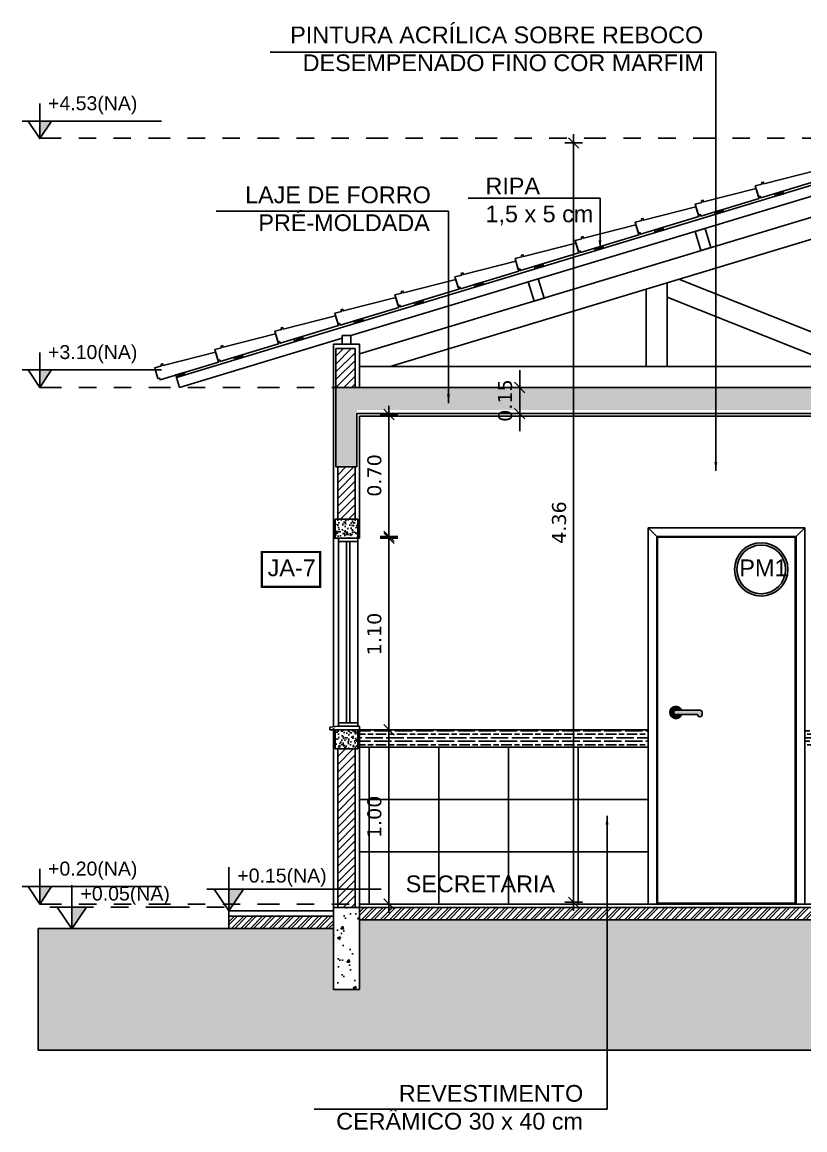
# Model space of a CAD drawing. Extents: x 11 to 195, y 73 to 157.
# Drawn here: x 35.22 to 39.71, y 133.44 to 139.8 of the extents above; entities that cross this region are included whole.
import ezdxf

# ---------------------------------------------------------------- set-up
doc = ezdxf.new("R2010")
doc.units = 0
doc.header["$LTSCALE"] = 0.005
doc.header["$PDMODE"] = 3
doc.linetypes.add('C5', pattern=[60, 50, -5, 0, -5])
doc.linetypes.add('TRAÇO-2PTOS_P', pattern=[0.625, 0.25, -0.125, 0, -0.125, 0, -0.125])
doc.layers.get('0').update_dxf_attribs({"linetype": 'CONTINUOUS'})
doc.layers.get('DEFPOINTS').update_dxf_attribs({"linetype": 'CONTINUOUS'})
for name, color, linetype in [('01', 1, 'CONTINUOUS'), ('A-JANELA', 3, 'CONTINUOUS'), ('A-PARED', 5, 'CONTINUOUS'), ('A-TELHAS', 2, 'CONTINUOUS'), ('AR-ESQ', 2, 'CONTINUOUS'), ('ARQ-ALV-CORTE', 4, 'CONTINUOUS'), ('ARQ-CTA-1_050', 1, 'CONTINUOUS'), ('ARQ-EXO-1_050', 251, 'C5'), ('ARQ-HTC', 9, 'CONTINUOUS'), ('ARQ-PIS-CORTE', 2, 'CONTINUOUS'), ('ARQ-SMB-1_050', 1, 'CONTINUOUS'), ('ARQ-SMB-1_100', 1, 'CONTINUOUS'), ('ARQ-TLH-VISTA1', 2, 'CONTINUOUS'), ('ARQ-TXT-1_075', 2, 'CONTINUOUS'), ('ESQUADRIA', 2, 'CONTINUOUS'), ('EST-MAD-VISTA1', 2, 'CONTINUOUS'), ('MADEIRAMENTO', 2, 'CONTINUOUS')]:
    doc.layers.add(name, color=color, linetype=linetype)
doc.styles.add('ESC-50-A20', font='arial.ttf', dxfattribs={"height": 0.1})
doc.styles.add('FNDE Texto Cota 0025', font='verdana.ttf', dxfattribs={"height": 0.04})
doc.styles.add('FNDE Texto Cota 0050', font='verdana.ttf', dxfattribs={"height": 0.08})
doc.dimstyles.new('FNDE 1-0025', dxfattribs={"dimscale": 5, "dimtxt": 0.04, "dimasz": 0.01, "dimexe": 0.15, "dimexo": 0.15, "dimgap": 0.005, "dimtad": 1, "dimzin": 1, "dimdsep": 46, "dimtxsty": 'FNDE Texto Cota 0025', "dimblk": 'tic', "dimcen": 0.015, "dimdle": 0.15, "dimse1": 1, "dimse2": 1, "dimclrd": 251, "dimclre": 251, "dimclrt": 256, "dimaunit": 1, "dimadec": 3, "dimazin": 0, "dimtfac": 1, "dimtix": 1, "dimtmove": 2, "dimatfit": 3, "dimfxl": 0.15, "dimtvp": 1, "dimtolj": 1, "dimtzin": 0, "dimarcsym": 0})
doc.dimstyles.new('FNDE 1-0050', dxfattribs={"dimscale": 5, "dimtxt": 0.08, "dimasz": 0.01, "dimexe": 0.15, "dimexo": 0.15, "dimgap": 0.01, "dimtad": 1, "dimzin": 1, "dimdsep": 46, "dimtxsty": 'FNDE Texto Cota 0050', "dimblk": 'tic', "dimcen": 0.015, "dimdle": 0.15, "dimse1": 1, "dimse2": 1, "dimclrd": 251, "dimclre": 251, "dimclrt": 256, "dimaunit": 1, "dimadec": 3, "dimazin": 0, "dimtfac": 1, "dimtix": 1, "dimtmove": 2, "dimatfit": 3, "dimfxl": 0.15, "dimtvp": 1, "dimtolj": 1, "dimtzin": 0, "dimarcsym": 0})
pattern_1 = [(45, (84.714996, 34.55552), (-0.02245064, 0.02245064), [])]

# ---------------------------------------------------------------- blocks, each defined once
blk = doc.blocks.new('tic')
at = {"color": 251}
for p, q in [((-1, 0), (1, 0)), ((0, -1), (0, 1))]:
    blk.add_line(p, q, dxfattribs=at)
blk.add_line((-0.6, -0.6), (0.6, 0.6))
blk = doc.blocks.new('*D61')
at = {"layer": 'ARQ-CTA-1_050', "color": 251, "lineweight": -2, "transparency": 16777216}
blk.add_line((38.381, 139.0538), (38.381, 134.7948), dxfattribs=at)
at = {"layer": 'DEFPOINTS', "color": 0, "transparency": 16777216}
for p in [(39.8399, 139.1038), (38.381, 134.7448), (39.8399, 134.7448)]:
    blk.add_point(p, dxfattribs=at)
at = {"layer": 'ARQ-CTA-1_050', "color": 251, "lineweight": -2, "transparency": 16777216, "xscale": 0.05, "yscale": 0.05, "zscale": 0.05}
for p, rotation in [((38.381, 139.1038), 90), ((38.381, 134.7448), 270)]:
    blk.add_blockref('tic', p, dxfattribs=dict(at, rotation=rotation))
at = {"layer": 'ARQ-CTA-1_050', "transparency": 16777216, "insert": (38.2976, 136.9243), "char_height": 0.08, "attachment_point": 5, "rotation": 90, "style": 'FNDE Texto Cota 0050'}
blk.add_mtext('\\A1;4.36', dxfattribs=at)
blk = doc.blocks.new('T2')
at = {"linetype": 'Continuous'}
blk.add_lwpolyline([(0, 0.0594), (0.31, 0.073), (0.3096, 0.083), (0.3196, 0.0834), (0.32, 0.0734), (0.36, 0.075), (0.36, 0.0099), (0.35, 0.0099), (0.35, 0), (0, 0), (0.0001, 0.0594)], dxfattribs=at)
blk = doc.blocks.new('FNDE-Nível Corte-1_050')
blk.add_hatch(color=251).paths.add_polyline_path([(140.6568, -0.1868), (140.7408, -0.1868), (140.6568, -0.3128)])
at = {"color": 251}
for p, q in [((140.6568, -0.0608), (140.6568, -0.3128)), ((140.5308, -0.1868), (141.5308, -0.1868))]:
    blk.add_line(p, q, dxfattribs=at)
blk.add_lwpolyline([(140.5728, -0.1868), (140.6568, -0.3128), (140.7408, -0.1868)], dxfattribs=at)
blk = doc.blocks.new('*D66')
at = {"layer": 'ARQ-CTA-1_050', "color": 251, "lineweight": -2, "transparency": 16777216}
blk.add_line((37.3213, 134.7848), (37.3213, 135.6848), dxfattribs=at)
at = {"layer": 'DEFPOINTS', "color": 0, "transparency": 16777216}
for p in [(37.1422, 135.7348), (37.3213, 135.7348), (37.1522, 134.7348)]:
    blk.add_point(p, dxfattribs=at)
at = {"layer": 'ARQ-CTA-1_050', "color": 251, "lineweight": -2, "transparency": 16777216, "xscale": 0.05, "yscale": 0.05, "zscale": 0.05}
for p, rotation in [((37.3213, 135.7348), 90), ((37.3213, 134.7348), 270)]:
    blk.add_blockref('tic', p, dxfattribs=dict(at, rotation=rotation))
at = {"layer": 'ARQ-CTA-1_050', "transparency": 16777216, "insert": (37.238, 135.2348), "char_height": 0.08, "attachment_point": 5, "rotation": 90, "style": 'FNDE Texto Cota 0050'}
blk.add_mtext('\\A1;1.00', dxfattribs=at)
blk = doc.blocks.new('*D67')
at = {"layer": 'ARQ-CTA-1_050', "color": 251, "lineweight": -2, "transparency": 16777216}
blk.add_line((37.3213, 135.7848), (37.3213, 136.7848), dxfattribs=at)
at = {"layer": 'DEFPOINTS', "color": 0, "transparency": 16777216}
for p in [(37.1522, 136.8348), (37.3213, 136.8348), (37.1522, 135.7348)]:
    blk.add_point(p, dxfattribs=at)
at = {"layer": 'ARQ-CTA-1_050', "color": 251, "lineweight": -2, "transparency": 16777216, "xscale": 0.05, "yscale": 0.05, "zscale": 0.05}
for p, rotation in [((37.3213, 136.8348), 90), ((37.3213, 135.7348), 270)]:
    blk.add_blockref('tic', p, dxfattribs=dict(at, rotation=rotation))
at = {"layer": 'ARQ-CTA-1_050', "transparency": 16777216, "insert": (37.238, 136.2848), "char_height": 0.08, "attachment_point": 5, "rotation": 90, "style": 'FNDE Texto Cota 0050'}
blk.add_mtext('\\A1;1.10', dxfattribs=at)
blk = doc.blocks.new('*D68')
at = {"layer": 'ARQ-CTA-1_050', "color": 251, "lineweight": -2, "transparency": 16777216}
blk.add_line((37.3213, 136.8948), (37.3213, 137.4948), dxfattribs=at)
at = {"layer": 'DEFPOINTS', "color": 0, "transparency": 16777216}
for p in [(37.2322, 137.5448), (37.3213, 137.5448), (37.2322, 136.8448)]:
    blk.add_point(p, dxfattribs=at)
at = {"layer": 'ARQ-CTA-1_050', "color": 251, "lineweight": -2, "transparency": 16777216, "xscale": 0.05, "yscale": 0.05, "zscale": 0.05}
for p, rotation in [((37.3213, 137.5448), 90), ((37.3213, 136.8448), 270)]:
    blk.add_blockref('tic', p, dxfattribs=dict(at, rotation=rotation))
at = {"layer": 'ARQ-CTA-1_050', "transparency": 16777216, "insert": (37.238, 137.1948), "char_height": 0.08, "attachment_point": 5, "rotation": 90, "style": 'FNDE Texto Cota 0050'}
blk.add_mtext('\\A1;0.70', dxfattribs=at)
blk = doc.blocks.new('*D118')
at = {"layer": 'ARQ-CTA-1_050', "color": 251, "lineweight": -2, "transparency": 16777216}
for p, q in [((38.0714, 137.7498), (38.0714, 137.7998)), ((38.0714, 137.5498), (38.0714, 137.6998)), ((38.0714, 137.4998), (38.0714, 137.4498))]:
    blk.add_line(p, q, dxfattribs=at)
at = {"layer": 'DEFPOINTS', "color": 0, "transparency": 16777216}
for p in [(37.1372, 137.6998), (38.0714, 137.6998), (37.1372, 137.5498)]:
    blk.add_point(p, dxfattribs=at)
at = {"layer": 'ARQ-CTA-1_050', "color": 251, "lineweight": -2, "transparency": 16777216, "xscale": 0.05, "yscale": 0.05, "zscale": 0.05}
for p, rotation in [((38.0714, 137.6998), 270), ((38.0714, 137.5498), 90)]:
    blk.add_blockref('tic', p, dxfattribs=dict(at, rotation=rotation))
at = {"layer": 'ARQ-CTA-1_050', "transparency": 16777216, "insert": (37.9881, 137.6248), "char_height": 0.08, "attachment_point": 5, "rotation": 90, "style": 'FNDE Texto Cota 0050'}
blk.add_mtext('\\A1;0.15', dxfattribs=at)

msp = doc.modelspace()

# ---------------------------------------------------------------- hatches: boundary and pattern name
at = {"layer": '01'}
for points in [[(38.9889, 135.8473), (39, 135.8473, 5.415339), (39, 135.8223), (38.9889, 135.8223, -3.732051)], [(39.0923, 135.8223, 1), (39.1173, 135.8223), (39.1173, 135.8373, 0.414214), (39.1073, 135.8473), (38.9673, 135.8473, 1), (38.9673, 135.8223)]]:
    msp.add_hatch(color=250, dxfattribs=at).paths.add_polyline_path(points)
msp.add_hatch(color=250, dxfattribs=at).paths.add_polyline_path([(38.9673, 135.8473), (38.9889, 135.8473, 3.732051), (38.9889, 135.8223), (38.9673, 135.8223, -1)], flags=17)
h = msp.add_hatch(dxfattribs=at)
h.set_pattern_fill('GOST_WOOD', color=253, scale=0.01, angle=90)
h.set_pattern_definition([(180, (173.48594, 54.569143), (7e-18, 0.06), [0.1, -0.02]), (180, (173.50594, 54.589143), (7e-18, 0.06), [0.06, -0.015, 0.03, -0.015]), (180, (173.53594, 54.609143), (7e-18, 0.06), [0.1, -0.02])])
h.paths.add_polyline_path([(38.8077, 135.7348), (37.1522, 135.7348), (37.1522, 135.6348), (38.8077, 135.6348)])
h.paths.add_polyline_path([(39.8022, 135.7348), (39.7072, 135.7348), (39.7072, 135.6348), (39.8022, 135.6348)])
at = {"layer": 'ARQ-HTC'}
h = msp.add_hatch(dxfattribs=at)
h.set_pattern_fill('ANSI31', color=251, scale=0.01, style=0)
h.set_pattern_definition([(45, (173.48594, 54.6013), (-0.02245064, 0.02245064), [])])
h.paths.add_polyline_path([(37.1272, 137.9227), (37.0172, 137.9227), (37.0172, 137.6998), (37.1272, 137.6998)])
h = msp.add_hatch(dxfattribs=at)
h.set_pattern_fill('AR-CONC', color=251, scale=0.001, style=0)
h.set_pattern_definition([(50, (173.48594, 54.57914), (0.18218467, -0.01593909), [0.01905, -0.20955]), (355, (173.48594, 54.57914), (-0.03524342, 0.19105685), [0.01524, -0.16764058]), (100.45144, (173.50112, 54.57781), (0.14694125, 0.17511775), [0.01619, -0.17809024]), (46.1842, (173.48594, 54.62994), (0.27107904, -0.04204233), [0.028575, -0.314325]), (96.63556, (173.50853, 54.62644), (0.23740413, 0.24742612), [0.024285, -0.2671356]), (351.18415, (173.48594, 54.62994), (0.23740413, 0.2474261), [0.02285997, -0.25145973]), (21, (173.51134, 54.61724), (0.15161439, -0.1022652), [0.01905, -0.20955]), (326, (173.51134, 54.61724), (0.06180203, 0.18418797), [0.01524, -0.16764]), (71.45144, (173.52397, 54.60872), (0.21341642, 0.08192277), [0.01619, -0.17808994]), (37.5, (173.48594, 54.57914), (0.003088603, 0.08455504), [0, -0.165608, 0, -0.17018, 0, -0.168275]), (7.5, (173.48594, 54.57914), (0.06681966, 0.100180575), [0, -0.097028, 0, -0.161798, 0, -0.064135]), (327.5, (173.429296, 54.57914), (0.135590595, -0.005728744), [0, -0.0635, 0, -0.19812, 0, -0.26289]), (317.5, (173.4039, 54.57914), (0.14812918, 0.02542649), [0, -0.08255, 0, -0.131572, 0, -0.18669])])
h.paths.add_polyline_path([(43.2522, 137.6998), (37.0172, 137.6998), (37.0172, 137.2448), (37.1372, 137.2448), (37.1372, 137.5698), (41.6172, 137.5698), (41.6172, 137.2448), (41.7372, 137.2448), (41.7372, 137.5698), (43.1522, 137.5698), (43.1522, 137.2698), (43.2522, 137.2698)])
h = msp.add_hatch(dxfattribs=at)
h.set_pattern_fill('ANSI31', color=251, scale=0.01, style=0)
h.set_pattern_definition(pattern_1)
h.paths.add_polyline_path([(37.1272, 137.2448), (37.0272, 137.2448), (37.0272, 136.9448), (37.1272, 136.9448)])
h = msp.add_hatch(dxfattribs=at)
h.set_pattern_fill('AR-CONC', color=251, scale=0.0003, style=0)
h.set_pattern_definition([(50, (37.00272, 136.084784), (0.0546554, -0.0047817), [0.005715, -0.062865]), (355, (37.00272, 136.084784), (-0.010573, 0.057317), [0.004572, -0.050292]), (100.451, (37.007275, 136.084386), (0.0440828, 0.052535), [0.004857, -0.053427]), (46.184, (37.00272, 136.100024), (0.0813237, -0.0126127), [0.0085725, -0.0942975]), (96.636, (37.0095, 136.09897), (0.071221, 0.074228), [0.0072855, -0.0801405]), (351.184, (37.00272, 136.100024), (0.071221, 0.0742275), [0.006858, -0.075438]), (21, (37.01034, 136.096214), (0.0454845, -0.0306797), [0.005715, -0.062865]), (326, (37.01034, 136.096214), (0.0185406, 0.0552564), [0.004572, -0.050292]), (71.4514, (37.01413, 136.09366), (0.064025, 0.024577), [0.004857, -0.053427]), (37.5, (37.00272, 136.084784), (0.0009266, 0.0253665), [0, -0.0496824, 0, -0.051054, 0, -0.0504825]), (7.5, (37.00272, 136.084784), (0.0200459, 0.0300542), [0, -0.0291084, 0, -0.0485394, 0, -0.0192405]), (327.5, (36.985728, 136.084784), (0.0406772, -0.0017186), [0, -0.01905, 0, -0.059436, 0, -0.078867]), (317.5, (36.978108, 136.084784), (0.0444388, 0.007628), [0, -0.024765, 0, -0.0394716, 0, -0.056007])])
h.paths.add_polyline_path([(37.1422, 136.8348), (37.0122, 136.8348), (37.0122, 136.9448), (37.1422, 136.9448)])
h = msp.add_hatch(dxfattribs=at)
h.set_pattern_fill('AR-CONC', color=251, scale=0.0003, style=0)
h.set_pattern_definition([(50, (610.625887, 63.896376), (0.0546554007, -0.0047817257), [0.005715, -0.062865]), (355, (610.625887, 63.896376), (-0.0105730264, 0.0573170536), [0.004572, -0.050292175]), (100.451445, (610.63044, 63.89598), (0.044082374, 0.0525353256), [0.0048570026, -0.0534270734]), (46.1842, (610.62589, 63.911616), (0.081323712, -0.012612698), [0.0085725, -0.0942975]), (96.635558, (610.63266, 63.910565), (0.07122124, 0.074227837), [0.007285507, -0.080140682]), (351.184151, (610.62589, 63.91162), (0.07122124, 0.074227837), [0.00685799, -0.07543792]), (21, (610.633507, 63.907806), (0.0454843174, -0.0306795595), [0.005715, -0.062865]), (326, (610.633507, 63.907806), (0.0185406085, 0.05525639), [0.004572, -0.050292]), (71.451445, (610.637297, 63.90525), (0.064024926, 0.0245768307), [0.0048570026, -0.0534269813]), (37.5, (610.625887, 63.896376), (0.000926581, 0.02536651166), [0, -0.0496824, 0, -0.051054, 0, -0.0504825]), (7.5, (610.625887, 63.896376), (0.0200458988, 0.0300541724), [0, -0.0291084, 0, -0.0485394, 0, -0.0192405]), (327.5, (610.608894, 63.896376), (0.04067717855, -0.0017186232), [0, -0.01905, 0, -0.059436, 0, -0.078867]), (317.5, (610.601274, 63.896376), (0.0444387544, 0.0076279473), [0, -0.024765, 0, -0.0394716, 0, -0.056007])])
h.paths.add_polyline_path([(37.1422, 135.7348), (37.0122, 135.7348), (37.0122, 135.6248), (37.1422, 135.6248)])
h = msp.add_hatch(dxfattribs=at)
h.set_pattern_fill('ANSI31', color=251, scale=0.01, style=0)
h.set_pattern_definition(pattern_1)
h.paths.add_polyline_path([(37.1272, 135.6248), (37.0272, 135.6248), (37.0272, 134.7148), (37.1272, 134.7148)])
h = msp.add_hatch(dxfattribs=at)
h.set_pattern_fill('AR-CONC', color=251, scale=0.001, style=0)
h.set_pattern_definition([(50, (84.715, 34.55552), (0.18218467, -0.01593909), [0.01905, -0.20955]), (355, (84.715, 34.55552), (-0.03524342, 0.19105685), [0.01524, -0.16764058]), (100.45144, (84.73018, 34.5542), (0.14694125, 0.17511775), [0.01619, -0.17809024]), (46.1842, (84.715, 34.60632), (0.27107904, -0.04204233), [0.028575, -0.314325]), (96.63556, (84.73759, 34.60282), (0.23740413, 0.2474261), [0.024285, -0.2671356]), (351.18415, (84.715, 34.60632), (0.2374041, 0.2474261), [0.02286, -0.2514597]), (21, (84.7404, 34.59362), (0.1516144, -0.1022652), [0.01905, -0.20955]), (326, (84.7404, 34.59362), (0.06180203, 0.18418797), [0.01524, -0.16764]), (71.45144, (84.75303, 34.5851), (0.21341642, 0.08192277), [0.01619, -0.17808994]), (37.5, (84.714996, 34.55552), (0.003088603, 0.08455504), [0, -0.165608, 0, -0.17018, 0, -0.168275]), (7.5, (84.715, 34.55552), (0.06681966, 0.100180575), [0, -0.097028, 0, -0.161798, 0, -0.064135]), (327.5, (84.658354, 34.55552), (0.135590595, -0.005728744), [0, -0.0635, 0, -0.19812, 0, -0.26289]), (317.5, (84.63295, 34.55552), (0.14812918, 0.02542649), [0, -0.08255, 0, -0.131572, 0, -0.18669])])
h.paths.add_polyline_path([(37.1522, 134.7148), (37.0022, 134.7148), (37.0022, 134.2448), (37.1522, 134.2448)])
h = msp.add_hatch(dxfattribs=at)
h.set_pattern_fill('ANSI32', color=251, scale=0.004, style=0)
h.set_pattern_definition([(45, (173.48594, 54.579143), (-0.026940768, 0.026940768), []), (45, (173.5039, 54.579143), (-0.026940768, 0.026940768), [])])
h.paths.add_polyline_path([(41.6022, 134.7148), (37.1522, 134.7148), (37.1522, 134.6448), (41.6022, 134.6448)])
h.paths.add_polyline_path([(43.1522, 134.7148), (41.7522, 134.7148), (41.7522, 134.6448), (43.1522, 134.6448)])
h.paths.add_polyline_path([(46.2778, 134.6448), (46.2778, 134.7148), (43.3022, 134.7148), (43.3022, 134.6448)])
h = msp.add_hatch(dxfattribs=at)
h.set_pattern_fill('EARTH', color=252, scale=0.02, angle=45, style=0)
h.set_pattern_definition([(45, (84.715, 34.55552), (1e-17, 0.17960512), [0.127, -0.127]), (45, (84.68132, 34.5892), (1e-17, 0.17960512), [0.127, -0.127]), (45, (84.64764, 34.62287), (1e-17, 0.17960512), [0.127, -0.127]), (135, (84.64764, 34.64532), (-0.17960512, 1e-17), [0.127, -0.127]), (135, (84.68132, 34.679), (-0.17960512, 1e-17), [0.127, -0.127]), (135, (84.715, 34.71267), (-0.17960512, 1e-17), [0.127, -0.127])])
h.paths.add_polyline_path([(46.2778, 133.8948), (46.2778, 134.6448), (43.3022, 134.6448), (43.3022, 134.2448), (43.1522, 134.2448), (43.1522, 134.6448), (41.7522, 134.6448), (41.7522, 134.2448), (41.6022, 134.2448), (41.6022, 134.6448), (37.1522, 134.6448), (37.1522, 134.2448), (37.0022, 134.2448), (37.0022, 134.5948), (35.3085, 134.5948), (35.3085, 133.8948)])
h = msp.add_hatch(dxfattribs=at)
h.set_pattern_fill('ANSI32', color=251, scale=0.004, style=0)
h.set_pattern_definition([(45, (84.714996, 34.55552), (-0.026940768, 0.026940768), []), (45, (84.732957, 34.55552), (-0.026940768, 0.026940768), [])])
h.paths.add_polyline_path([(37.0022, 134.6648), (36.4022, 134.6648), (36.4022, 134.5948), (37.0022, 134.5948)])
at = {"layer": 'ARQ-SMB-1_100'}
h = msp.add_hatch(color=252, dxfattribs=at)
edge = h.paths.add_edge_path()
edge.add_arc((39.4569, 136.6554), 0.1531, 0, 360)
edge = h.paths.add_edge_path(flags=17)
edge.add_arc((39.4569, 136.6554), 0.1397, 0, 360)

# ---------------------------------------------------------------- linework, layer by layer
at = {"color": 5}
for p, q in [((36.1022, 137.7572), (40.1397, 138.9797)), ((37.1022, 137.9973), (40.1397, 138.917)), ((36.1196, 137.6998), (37.0522, 137.9822)), ((36.1022, 137.7572), (36.1196, 137.6998))]:
    msp.add_line(p, q, dxfattribs=at)
at = {"color": 3}
for points in [[(39.111, 138.4855), (39.1684, 138.5029), (39.1351, 138.6129), (39.0777, 138.5955)], [(38.1539, 138.1957), (38.2113, 138.2131), (38.178, 138.3231), (38.1206, 138.3057)], [(37.1035, 137.9477), (37.0535, 137.9477), (37.0535, 137.9977), (37.1035, 137.9977)]]:
    msp.add_lwpolyline(points, close=True, dxfattribs=at)
at = {"layer": '01'}
for p, q in [((37.0022, 137.9477), (37.0022, 136.8348)), ((37.0022, 137.9477), (37.1522, 137.9477)), ((37.1522, 137.6998), (37.1522, 137.9477)), ((37.1522, 137.5348), (37.1522, 136.8348)), ((37.1522, 137.5348), (41.6022, 137.5348)), ((38.8077, 136.8948), (39.7072, 136.8948)), ((38.8077, 134.7348), (38.8077, 136.8948)), ((38.8577, 136.8448), (38.8077, 136.8948)), ((38.8577, 136.8448), (39.6572, 136.8448)), ((38.8577, 134.7348), (38.8577, 136.8448)), ((38.8627, 134.7398), (38.8627, 136.8398)), ((38.8627, 136.8398), (39.6522, 136.8398)), ((39.6522, 134.7398), (39.6522, 136.8398)), ((39.6572, 136.8448), (39.7072, 136.8948)), ((39.6572, 134.7348), (39.6572, 136.8448)), ((39.7072, 134.7348), (39.7072, 136.8948)), ((37.1522, 136.8348), (37.0022, 136.8348)), ((38.9673, 135.8473), (39.1073, 135.8473)), ((38.9673, 135.8223), (39.0923, 135.8223)), ((39.1173, 135.8223), (39.1173, 135.8373)), ((37.0022, 135.7448), (37.0022, 134.6448)), ((37.0022, 135.7348), (37.1522, 135.7348)), ((37.1522, 135.7448), (37.1522, 134.6448)), ((38.8577, 135.7348), (38.8627, 135.7348)), ((39.6522, 135.7348), (39.6572, 135.7348)), ((38.8577, 135.6348), (38.8627, 135.6348)), ((39.6522, 135.6348), (39.6572, 135.6348)), ((39.6522, 134.7398), (38.8627, 134.7398))]:
    msp.add_line(p, q, dxfattribs=at)
at = {"layer": '01', "color": 251}
msp.add_line((37.0022, 136.8348), (37.0022, 135.7515), dxfattribs=at)
at = {"layer": '01', "color": 253}
for p, q in [((37.2077, 134.7348), (37.2077, 135.6348)), ((37.6077, 134.7348), (37.6077, 135.6348)), ((38.0077, 134.7348), (38.0077, 135.6348)), ((38.4077, 134.7348), (38.4077, 135.6348)), ((37.1522, 135.3348), (38.8077, 135.3348)), ((37.1522, 135.0348), (38.8077, 135.0348))]:
    msp.add_line(p, q, dxfattribs=at)
at = {"layer": '01'}
for centre, radius, start, end in [((38.9673, 135.8348), 0.035, 20.92483, 339.07517), ((38.9673, 135.8348), 0.025, 30, 330), ((38.9673, 135.8348), 0.0125, 90, 270), ((39.1048, 135.8223), 0.0125, 180, 0), ((39.1073, 135.8373), 0.01, 0, 90)]:
    msp.add_arc(centre, radius, start, end, dxfattribs=at)
at = {"layer": 'A-JANELA'}
for p, q in [((37.0022, 136.8348), (37.1522, 136.8348)), ((37.0022, 135.7348), (37.1522, 135.7348))]:
    msp.add_line(p, q, dxfattribs=at)
at = {"layer": 'A-PARED'}
for p, q in [((37.0172, 137.9227), (37.1272, 137.9227)), ((37.0172, 137.2448), (37.0172, 137.9227)), ((37.1272, 137.6998), (37.1272, 137.9227)), ((37.0172, 137.6998), (43.2522, 137.6998)), ((37.1372, 137.2448), (37.1372, 137.5498)), ((37.1372, 137.5498), (41.6172, 137.5498)), ((37.1372, 137.2448), (37.0172, 137.2448)), ((37.0272, 136.9448), (37.0272, 137.2448)), ((37.1272, 136.9448), (37.1272, 137.2448)), ((37.0272, 135.6248), (37.0272, 134.7148)), ((37.1272, 135.6248), (37.1272, 134.7148)), ((37.1522, 134.7148), (46.2778, 134.7148)), ((36.4022, 134.6648), (36.4022, 134.5948)), ((36.4022, 134.6648), (37.0022, 134.6648)), ((41.6022, 134.6448), (37.1522, 134.6448)), ((36.4022, 134.5948), (35.3085, 134.5948)), ((37.0022, 134.5948), (36.4022, 134.5948))]:
    msp.add_line(p, q, dxfattribs=at)
for points in [[(37.0122, 136.9448), (37.1422, 136.9448), (37.1422, 136.8348), (37.0122, 136.8348)], [(37.0122, 135.6248), (37.1422, 135.6248), (37.1422, 135.7348), (37.0122, 135.7348)], [(37.0022, 134.7148), (37.1522, 134.7148), (37.1522, 134.2448), (37.0022, 134.2448)]]:
    msp.add_lwpolyline(points, close=True, dxfattribs=at)
at = {"layer": 'AR-ESQ', "color": 1}
for p, q in [((37.0322, 136.8148), (37.0322, 135.7748)), ((37.0772, 136.8148), (37.0772, 135.7748)), ((37.0972, 136.8148), (37.0972, 135.7748)), ((37.1422, 135.7748), (37.1422, 136.8148)), ((37.1522, 135.7348), (38.8077, 135.7348)), ((37.1522, 135.6348), (38.8077, 135.6348))]:
    msp.add_line(p, q, dxfattribs=at)
at = {"layer": 'AR-ESQ'}
msp.add_line((37.1322, 135.6248), (37.0222, 135.6248), dxfattribs=at)
for points in [[(37.0322, 136.8148), (37.0322, 136.8348), (37.1422, 136.8348), (37.1422, 136.8148)], [(37.0322, 135.7548), (37.0322, 135.7748), (37.1422, 135.7748), (37.1422, 135.7548)]]:
    msp.add_lwpolyline(points, close=True, dxfattribs=at)
at = {"layer": 'ARQ-ALV-CORTE'}
msp.add_line((37.1372, 137.6998), (41.6172, 137.6998), dxfattribs=at)
at = {"layer": 'ARQ-EXO-1_050', "color": 252, "linetype": 'TRAÇO-2PTOS_P', "ltscale": 100}
for p, q in [((35.3164, 139.1303), (46.2778, 139.1303)), ((35.3178, 137.6998), (46.2778, 137.6998)), ((35.3178, 134.7348), (46.2778, 134.7348))]:
    msp.add_line(p, q, dxfattribs=at)
at = {"layer": 'ARQ-HTC', "color": 252}
for p, q in [((35.3085, 134.5948), (35.3085, 133.8948)), ((35.3424, 133.9809), (35.3424, 133.9809)), ((35.3085, 133.8948), (46.2778, 133.8948))]:
    msp.add_line(p, q, dxfattribs=at)
at = {"layer": 'ARQ-PIS-CORTE'}
for p, q in [((36.4022, 134.6948), (37.0022, 134.6948)), ((36.4022, 134.6648), (36.4022, 134.6948)), ((37.1522, 134.7348), (46.2778, 134.7348))]:
    msp.add_line(p, q, dxfattribs=at)
at = {"layer": 'ARQ-SMB-1_100', "color": 252, "ltscale": 10, "const_width": 0.0133, "elevation": 1.8897}
msp.add_lwpolyline([(36.9261, 136.7554), (36.5928, 136.7554), (36.5928, 136.5554), (36.9261, 136.5554)], close=True, dxfattribs=at)
at = {"layer": 'ARQ-SMB-1_100', "color": 252}
for radius in [0.1531, 0.1397]:
    msp.add_circle((39.4569, 136.6554, 1.8897), radius, dxfattribs=at)
at = {"layer": 'ARQ-TLH-VISTA1'}
for p, q in [((37.1522, 137.8924), (40.1097, 138.7879)), ((37.3286, 137.8198), (40.1397, 138.6709)), ((37.1522, 137.8198), (43.1522, 137.8198))]:
    msp.add_line(p, q, dxfattribs=at)
at = {"layer": 'ESQUADRIA'}
msp.add_line((37.1422, 135.7548), (37.1422, 135.7548), dxfattribs=at)
msp.add_lwpolyline([(37.0022, 135.7348), (36.9822, 135.7348), (36.9822, 135.7494), (37.0322, 135.7548), (37.1422, 135.7548), (37.1522, 135.7548), (37.1522, 135.7348)], close=True, dxfattribs=at)
at = {"layer": 'EST-MAD-VISTA1'}
for p, q in [((38.9177, 138.3009), (38.9177, 137.8198)), ((40.0797, 137.8844), (38.9843, 138.3211)), ((38.7977, 138.2646), (38.7977, 137.8198)), ((39.9177, 137.8198), (38.9177, 138.2185))]:
    msp.add_line(p, q, dxfattribs=at)
at = {"layer": 'MADEIRAMENTO', "color": 1}
for p, q in [((39.5858, 138.8129), (39.5336, 138.8119)), ((39.5817, 138.8264), (39.5382, 138.7976)), ((39.2412, 138.7086), (39.189, 138.7075)), ((39.2371, 138.7221), (39.1936, 138.6932)), ((38.8926, 138.6178), (38.8491, 138.5889)), ((38.8967, 138.6043), (38.8445, 138.6032)), ((38.5521, 138.4999), (38.4999, 138.4989)), ((38.548, 138.5134), (38.5045, 138.4846)), ((38.2075, 138.3956), (38.1554, 138.3945)), ((38.2035, 138.4091), (38.16, 138.3803)), ((37.8589, 138.3048), (37.8154, 138.2759)), ((37.863, 138.2913), (37.8108, 138.2902)), ((37.5184, 138.187), (37.4663, 138.1859)), ((37.5144, 138.2005), (37.4709, 138.1716)), ((37.1739, 138.0826), (37.1217, 138.0816)), ((37.1698, 138.0961), (37.1263, 138.0673)), ((36.8253, 137.9918), (36.7818, 137.963)), ((36.8293, 137.9783), (36.7772, 137.9772)), ((36.4848, 137.874), (36.4326, 137.8729)), ((36.4807, 137.8875), (36.4372, 137.8586)), ((36.1498, 137.7726), (36.0976, 137.7715)), ((36.1457, 137.7861), (36.1022, 137.7572))]:
    msp.add_line(p, q, dxfattribs=at)
for points in [[(39.5338, 138.8119), (39.5817, 138.8264), (39.586, 138.8121), (39.5382, 138.7976)], [(39.1893, 138.7076), (39.2371, 138.7221), (39.2415, 138.7077), (39.1936, 138.6932)], [(38.8447, 138.6033), (38.8926, 138.6178), (38.8969, 138.6034), (38.8491, 138.5889)], [(38.5002, 138.499), (38.548, 138.5134), (38.5524, 138.4991), (38.5045, 138.4846)], [(38.1556, 138.3946), (38.2035, 138.4091), (38.2078, 138.3948), (38.16, 138.3803)], [(37.8111, 138.2903), (37.8589, 138.3048), (37.8633, 138.2904), (37.8154, 138.2759)], [(37.4665, 138.186), (37.5144, 138.2005), (37.5187, 138.1861), (37.4709, 138.1716)], [(37.122, 138.0816), (37.1698, 138.0961), (37.1742, 138.0818), (37.1263, 138.0673)], [(36.7774, 137.9773), (36.8253, 137.9918), (36.8296, 137.9775), (36.7818, 137.963)], [(36.4329, 137.873), (36.4807, 137.8875), (36.4851, 137.8731), (36.4372, 137.8586)], [(36.0979, 137.7716), (36.1457, 137.7861), (36.1501, 137.7717), (36.1022, 137.7572)]]:
    msp.add_lwpolyline(points, close=True, dxfattribs=at)

# ---------------------------------------------------------------- block references
at = {"layer": 'A-TELHAS', "extrusion": (0, 0, -1), "zscale": -1, "rotation": 343.1542730841962}
for p in [(-39.7891, 138.8894), (-39.4446, 138.7851), (-39.1, 138.6807), (-38.7555, 138.5764), (-38.4109, 138.4721), (-38.0664, 138.3677), (-37.7218, 138.2634), (-37.3772, 138.1591), (-37.0327, 138.0548), (-36.6881, 137.9504), (-36.3436, 137.8461)]:
    msp.add_blockref('T2', p, dxfattribs=at)
at = {"layer": 'ARQ-EXO-1_050', "color": 252, "linetype": 'TRAÇO-2PTOS_P', "ltscale": 100}
msp.add_blockref('FNDE-Nível Corte-1_050', (-105.1542, 134.9043), dxfattribs=at)
at = {"layer": 'ARQ-SMB-1_050', "xscale": 0.8, "yscale": 0.8, "zscale": 0.8}
for p in [(-77.2077, 139.3784), (-77.2077, 137.95), (-77.2077, 134.985)]:
    msp.add_blockref('FNDE-Nível Corte-1_050', p, dxfattribs=at)
at = {"layer": 'ARQ-SMB-1_050'}
msp.add_blockref('FNDE-Nível Corte-1_050', (-104.2546, 135.0075), dxfattribs=at)

# ---------------------------------------------------------------- texts
at = {"layer": 'ARQ-SMB-1_050', "char_height": 0.08, "width": 1.812061, "attachment_point": 1, "style": 'ESC-50-A20'}
for s, insert in [('+4.53(NA)', (35.3656, 139.3715, -0.3618)), ('+3.10(NA)', (35.3656, 137.9431, -0.3618)), ('+0.20(NA)', (35.3656, 134.9781, -0.3618)), ('+0.15(NA)', (36.4514, 134.9381)), ('+0.05(NA)', (35.5518, 134.8348))]:
    msp.add_mtext(s, dxfattribs=dict(at, insert=insert))
at = {"layer": 'ARQ-TXT-1_075', "char_height": 0.096, "attachment_point": 1, "style": 'ESC-50-A20'}
for s, insert, width in [('\\pi0.1446;PINTURA ACRÍLICA SOBRE REBOCO\\P\\pi0.21611;DESEMPENADO FINO COR MARFIM', (36.6102, 139.7719), 2.640997), ('RIPA \\P1,5 x 5 cm', (37.875, 138.9045), 1.438127), ('\\pi0.38835;LAJE DE FORRO\\P\\pi0.46464;PRÉ-MOLDADA', (36.1076, 138.8537, 1.8897), 1.438127), ('\\pi1.4565;REVESTIMENTO\\P\\pi1.0973;CERÂMICO 30 x 40 cm', (35.9213, 133.6958, 1.8897), 2.623893)]:
    msp.add_mtext(s, dxfattribs=dict(at, insert=insert, width=width))
at = {"layer": 'ARQ-TXT-1_075', "insert": (37.4174, 134.8985), "char_height": 0.096, "attachment_point": 1, "style": 'ESC-50-A20'}
msp.add_mtext_dynamic_manual_height_columns('SECRETARIA', width=1.144669, gutter_width=0.5, heights=[0], dxfattribs=at)
at = {"layer": 'ARQ-TXT-1_075', "style": 'ESC-50-A20'}
for tag, p in [('JA-7', (36.6255, 136.6166, 1.8897)), ('PM1', (39.3317, 136.6165, 1.9868))]:
    msp.add_attdef(tag, p, '', height=0.096, dxfattribs=at)

# ---------------------------------------------------------------- dimensions: what is measured, and where the dimension line sits
at = {"layer": 'ARQ-CTA-1_050'}
for base, p1, p2, picture, middle in [((38.381, 134.7448), (39.8399, 139.1038), (39.8399, 134.7448), '*D61', (38.2976, 136.9243)), ((38.0714, 137.6998), (37.1372, 137.5498), (37.1372, 137.6998), '*D118', (37.9881, 137.6248)), ((37.3213, 137.5448), (37.2322, 136.8448), (37.2322, 137.5448), '*D68', (37.238, 137.1948)), ((37.3213, 136.8348), (37.1522, 135.7348), (37.1522, 136.8348), '*D67', (37.238, 136.2848)), ((37.3213, 135.7348), (37.1522, 134.7348), (37.1422, 135.7348), '*D66', (37.238, 135.2348))]:
    dim = msp.add_linear_dim(base=base, p1=p1, p2=p2, angle=90, dimstyle='FNDE 1-0050', override={"dimtad": 0}, dxfattribs=at)
    dim.commit()
    dim.dimension.update_dxf_attribs({"geometry": picture, "text_midpoint": middle})

# ---------------------------------------------------------------- leaders
at = {"layer": 'ARQ-SMB-1_100'}
for points in [[(39.1966, 137.2215), (39.1966, 139.6239), (36.6406, 139.6239)], [(38.5321, 138.495), (38.5321, 138.7871), (37.7748, 138.7871)], [(37.6628, 137.6102, 1.8897), (37.6628, 138.7115, 1.8897), (36.3293, 138.7115, 1.8897)], [(38.5726, 135.2408, 1.8897), (38.5726, 133.5574, 1.8897), (36.8931, 133.5574, 1.8897)]]:
    msp.add_leader(points, dimstyle='FNDE 1-0025', override={"dimtad": 0, "dimfxl": 0.025, "dimarcsym": 1}, dxfattribs=at)

doc.saveas('drawing.dxf')
